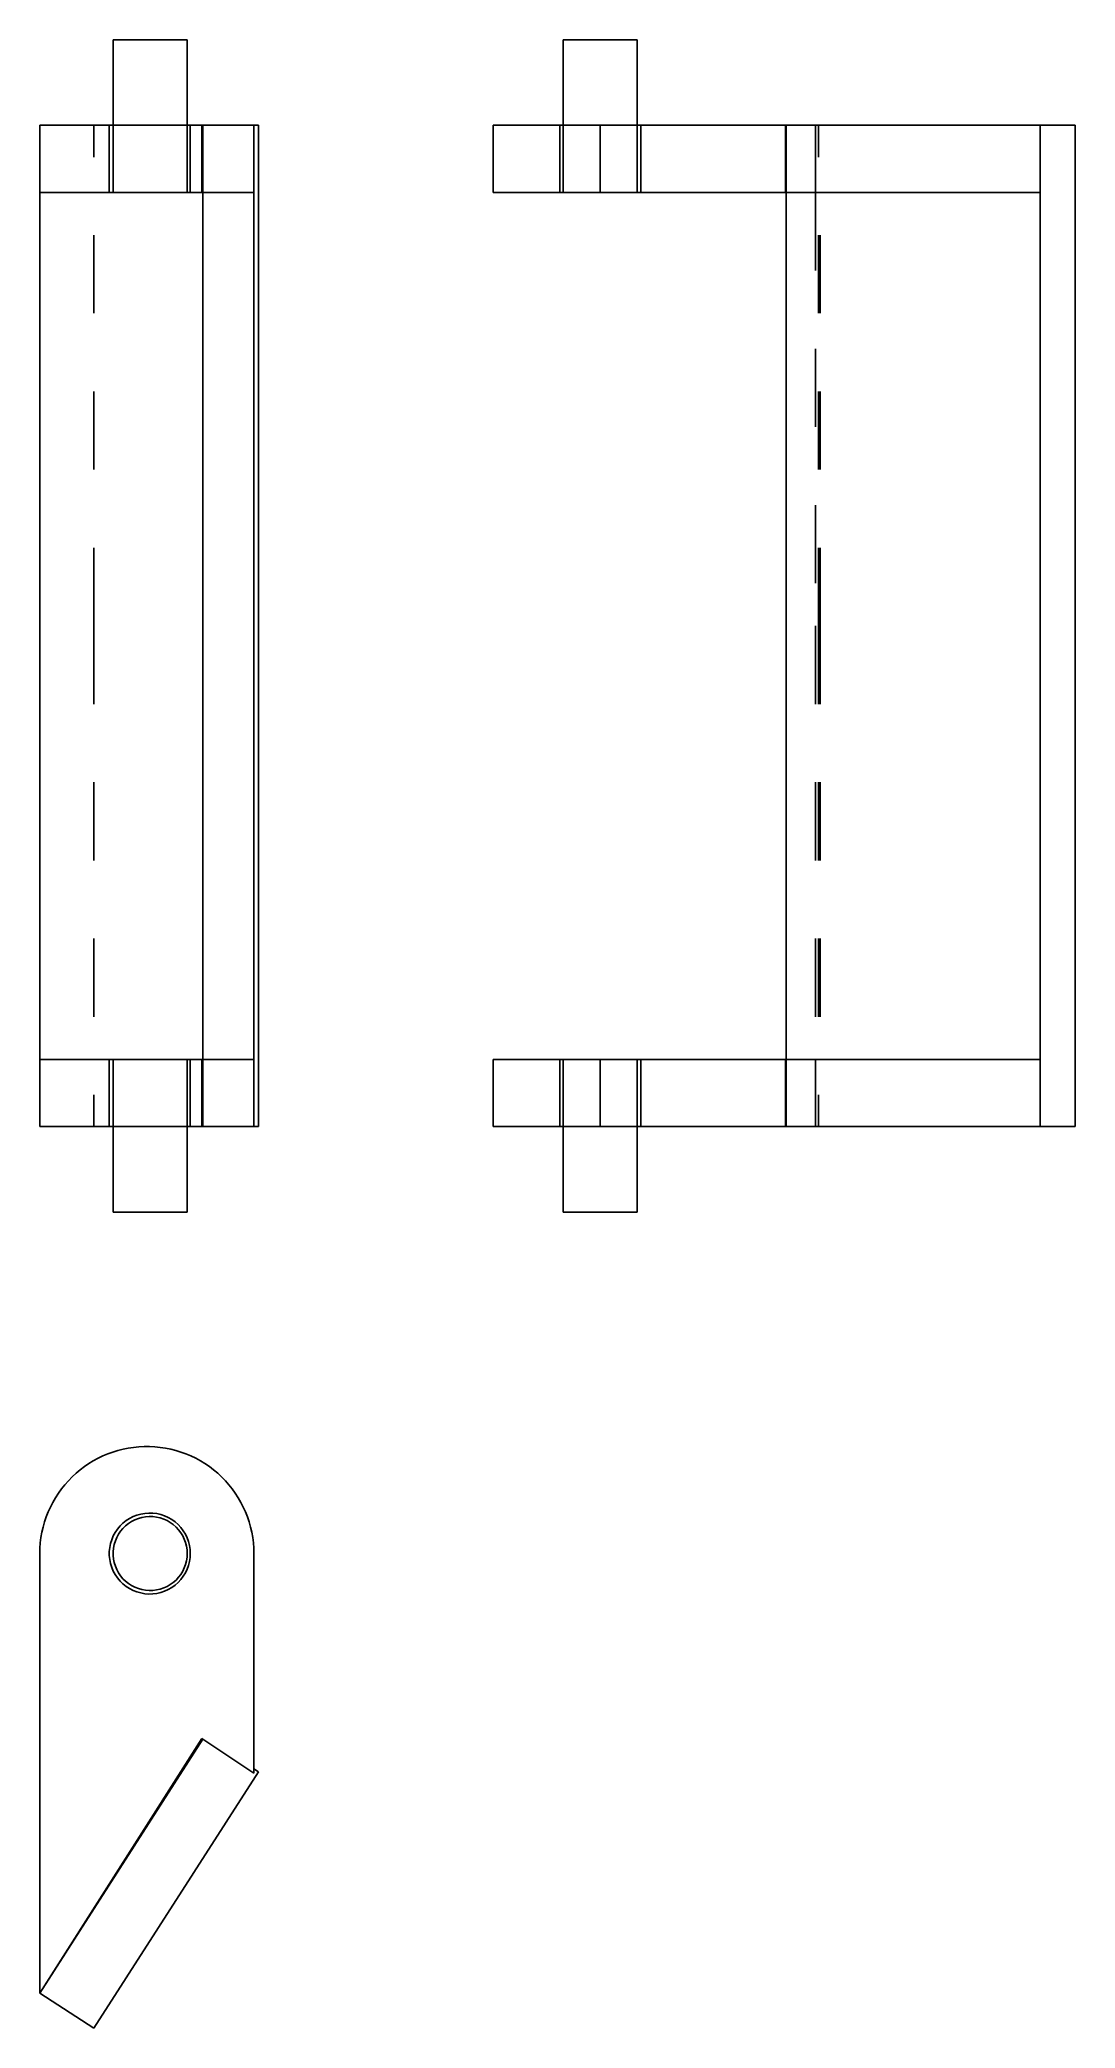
# Model space of a CAD drawing. Extents: x 0 to 1.32, y 0 to 2.54.
import ezdxf

# ---------------------------------------------------------------- set-up
doc = ezdxf.new("R2010")
doc.units = 0
doc.linetypes.add('HIDDEN', pattern=[0.075, 0.050025, -0.024975])
for name, color, linetype in [('FRONT', 7, 'CONTINUOUS'), ('FRONT_HID', 7, 'HIDDEN'), ('LEFT', 7, 'CONTINUOUS'), ('LEFT_HID', 7, 'HIDDEN'), ('TOP', 7, 'CONTINUOUS'), ('TOP_HID', 7, 'HIDDEN')]:
    doc.layers.add(name, color=color, linetype=linetype)

msp = doc.modelspace()

# ---------------------------------------------------------------- linework, layer by layer
at = {"layer": 'FRONT'}
for p, q in [((0.188487, 2.544283), (0.09375, 2.544283)), ((0.09375, 2.544283), (0.09375, 2.434908)), ((0.188487, 2.434908), (0.188487, 2.544283)), ((0, 2.348971), (0, 2.434908)), ((0.273849, 2.434908), (0, 2.434908)), ((0, 2.348971), (0, 2.434908)), ((0.27977, 2.434908), (0.273849, 2.434908)), ((0.273849, 2.434908), (0.273849, 2.348971)), ((0.273849, 2.348971), (0.273849, 2.434908)), ((0.27977, 1.794283), (0.27977, 2.434908)), ((0, 1.794283), (0, 2.348971)), ((0.273849, 2.348971), (0, 2.348971)), ((0.208546, 1.794283), (0.208546, 2.348971)), ((0.273849, 2.348971), (0.273849, 1.794283)), ((0, 1.794283), (0, 1.239596)), ((0.208546, 1.239596), (0.208546, 1.794283)), ((0.273849, 1.794283), (0.273849, 1.239596)), ((0.27977, 1.794283), (0.27977, 1.153658)), ((0, 1.239596), (0, 1.153658)), ((0.273849, 1.239596), (0, 1.239596)), ((0, 1.239596), (0, 1.153658)), ((0.273849, 1.239596), (0.273849, 1.153658)), ((0.273849, 1.239596), (0.273849, 1.153658)), ((0.273849, 1.153658), (0, 1.153658)), ((0.09375, 1.044283), (0.09375, 1.153658)), ((0.188487, 1.153658), (0.188487, 1.044283)), ((0.27977, 1.153658), (0.273849, 1.153658)), ((0.188487, 1.044283), (0.09375, 1.044283))]:
    msp.add_line(p, q, dxfattribs=at)
at = {"layer": 'FRONT_HID', "linetype": 'HIDDEN'}
for p, q in [((0, 2.434908), (0.069079, 2.434908)), ((0.208546, 2.434908), (0, 2.434908)), ((0, 2.434908), (0.207237, 2.434908)), ((0.069079, 1.794283), (0.069079, 2.434908)), ((0.069079, 2.434908), (0.27977, 2.434908)), ((0.192434, 2.434908), (0.088816, 2.434908)), ((0.088816, 2.434908), (0.192434, 2.434908)), ((0.088816, 2.434908), (0.088816, 2.348971)), ((0.09375, 2.434908), (0.09375, 2.348971)), ((0.188487, 2.348971), (0.188487, 2.434908)), ((0.192434, 2.348971), (0.192434, 2.434908)), ((0.207237, 2.348971), (0.207237, 2.434908)), ((0.207237, 2.434908), (0.208546, 2.434908)), ((0.208546, 2.348971), (0.208546, 2.434908)), ((0.208546, 2.434908), (0.273849, 2.434908)), ((0.210691, 2.434908), (0.208546, 2.434908)), ((0.273849, 2.434908), (0.210691, 2.434908)), ((0, 2.348971), (0.207237, 2.348971)), ((0.192434, 2.348971), (0.088816, 2.348971)), ((0.088816, 2.348971), (0.192434, 2.348971)), ((0.188487, 2.348971), (0.09375, 2.348971)), ((0.09375, 2.348971), (0.188487, 2.348971)), ((0.207237, 2.348971), (0.208546, 2.348971)), ((0.208546, 2.348971), (0.273849, 2.348971)), ((0.069079, 1.794283), (0.069079, 1.153658)), ((0, 1.239596), (0.207237, 1.239596)), ((0.192434, 1.239596), (0.088816, 1.239596)), ((0.088816, 1.239596), (0.192434, 1.239596)), ((0.088816, 1.153658), (0.088816, 1.239596)), ((0.188487, 1.239596), (0.09375, 1.239596)), ((0.09375, 1.239596), (0.188487, 1.239596)), ((0.09375, 1.153658), (0.09375, 1.239596)), ((0.188487, 1.239596), (0.188487, 1.153658)), ((0.192434, 1.239596), (0.192434, 1.153658)), ((0.207237, 1.239596), (0.208546, 1.239596)), ((0.207237, 1.239596), (0.207237, 1.153658)), ((0.208546, 1.153658), (0.208546, 1.239596)), ((0.208546, 1.239596), (0.273849, 1.239596)), ((0, 1.153658), (0.069079, 1.153658)), ((0.208546, 1.153658), (0, 1.153658)), ((0, 1.153658), (0.207237, 1.153658)), ((0.069079, 1.153658), (0.27977, 1.153658)), ((0.192434, 1.153658), (0.088816, 1.153658)), ((0.088816, 1.153658), (0.192434, 1.153658)), ((0.207237, 1.153658), (0.208546, 1.153658)), ((0.208546, 1.153658), (0.273849, 1.153658)), ((0.210691, 1.153658), (0.208546, 1.153658)), ((0.273849, 1.153658), (0.210691, 1.153658))]:
    msp.add_line(p, q, dxfattribs=at)
at = {"layer": 'LEFT'}
for p, q in [((0.669326, 2.544283), (0.764062, 2.544283)), ((0.669326, 2.544283), (0.669326, 2.434908)), ((0.764062, 2.544283), (0.764062, 2.434908)), ((0.57977, 2.434908), (0.716694, 2.434908)), ((0.57977, 2.434908), (0.57977, 2.348971)), ((0.716694, 2.434908), (1.279194, 2.434908)), ((0.716694, 2.348971), (0.716694, 2.434908)), ((1.279194, 2.348971), (1.279194, 2.434908)), ((1.279194, 2.434908), (1.324095, 2.434908)), ((1.324095, 1.794283), (1.324095, 2.434908)), ((0.57977, 2.348971), (0.716694, 2.348971)), ((0.716694, 2.348971), (1.279194, 2.348971)), ((0.954409, 1.794283), (0.954409, 2.348971)), ((1.279194, 1.794283), (1.279194, 2.348971)), ((0.954409, 1.239596), (0.954409, 1.794283)), ((1.279194, 1.794283), (1.279194, 1.239596)), ((1.324095, 1.794283), (1.324095, 1.153658)), ((0.57977, 1.239596), (0.716694, 1.239596)), ((0.57977, 1.153658), (0.57977, 1.239596)), ((0.716694, 1.239596), (1.279194, 1.239596)), ((0.716694, 1.239596), (0.716694, 1.153658)), ((1.279194, 1.239596), (1.279194, 1.153658)), ((0.57977, 1.153658), (0.716694, 1.153658)), ((0.669326, 1.044283), (0.669326, 1.153658)), ((0.716694, 1.153658), (1.279194, 1.153658)), ((0.764062, 1.044283), (0.764062, 1.153658)), ((1.279194, 1.153658), (1.324095, 1.153658)), ((0.669326, 1.044283), (0.764062, 1.044283))]:
    msp.add_line(p, q, dxfattribs=at)
at = {"layer": 'LEFT_HID', "linetype": 'HIDDEN'}
for p, q in [((0.716694, 2.544283), (0.669326, 2.544283)), ((0.764062, 2.544283), (0.716694, 2.544283)), ((0.716694, 2.434908), (0.664885, 2.434908)), ((0.664885, 2.434908), (0.768503, 2.434908)), ((0.664885, 2.434908), (0.664885, 2.348971)), ((0.669326, 2.434908), (0.669326, 2.348971)), ((0.992122, 2.434908), (0.716694, 2.434908)), ((0.768503, 2.434908), (0.716694, 2.434908)), ((0.764062, 2.434908), (0.764062, 2.348971)), ((0.768503, 2.434908), (0.768503, 2.348971)), ((0.951069, 2.434908), (0.954409, 2.434908)), ((0.992122, 2.434908), (0.951069, 2.434908)), ((0.953536, 2.348971), (0.953536, 2.434908)), ((0.953536, 2.434908), (0.954409, 2.434908)), ((1.279194, 2.434908), (0.953536, 2.434908)), ((0.954409, 2.348971), (0.954409, 2.434908)), ((0.954409, 2.434908), (1.279194, 2.434908)), ((0.954409, 2.434908), (0.997944, 2.434908)), ((0.99597, 2.434908), (0.992122, 2.434908)), ((0.997944, 2.434908), (0.992122, 2.434908)), ((0.992122, 2.434908), (0.992122, 2.348971)), ((1.324095, 2.434908), (0.99597, 2.434908)), ((0.99597, 1.794283), (0.99597, 2.434908)), ((0.716694, 2.348971), (0.664885, 2.348971)), ((0.664885, 2.348971), (0.768503, 2.348971)), ((0.716694, 2.348971), (0.669326, 2.348971)), ((0.669326, 2.348971), (0.764062, 2.348971)), ((0.992122, 2.348971), (0.716694, 2.348971)), ((0.768503, 2.348971), (0.716694, 2.348971)), ((0.764062, 2.348971), (0.716694, 2.348971)), ((0.953536, 2.348971), (0.954409, 2.348971)), ((1.279194, 2.348971), (0.953536, 2.348971)), ((0.954409, 2.348971), (0.997944, 2.348971)), ((0.992122, 2.348971), (0.992122, 1.794283)), ((0.997944, 2.348971), (0.992122, 2.348971)), ((0.997944, 1.794283), (0.997944, 2.348971)), ((0.992122, 1.794283), (0.992122, 1.239596)), ((0.99597, 1.794283), (0.99597, 1.153658)), ((0.997944, 1.794283), (0.997944, 1.239596)), ((0.716694, 1.239596), (0.664885, 1.239596)), ((0.664885, 1.239596), (0.768503, 1.239596)), ((0.664885, 1.153658), (0.664885, 1.239596)), ((0.716694, 1.239596), (0.669326, 1.239596)), ((0.669326, 1.239596), (0.764062, 1.239596)), ((0.669326, 1.153658), (0.669326, 1.239596)), ((0.992122, 1.239596), (0.716694, 1.239596)), ((0.768503, 1.239596), (0.716694, 1.239596)), ((0.764062, 1.239596), (0.716694, 1.239596)), ((0.764062, 1.153658), (0.764062, 1.239596)), ((0.768503, 1.153658), (0.768503, 1.239596)), ((0.953536, 1.239596), (0.954409, 1.239596)), ((0.953536, 1.239596), (0.953536, 1.153658)), ((1.279194, 1.239596), (0.953536, 1.239596)), ((0.954409, 1.153658), (0.954409, 1.239596)), ((0.954409, 1.239596), (0.997944, 1.239596)), ((0.992122, 1.239596), (0.992122, 1.153658)), ((0.997944, 1.239596), (0.992122, 1.239596)), ((0.716694, 1.153658), (0.664885, 1.153658)), ((0.664885, 1.153658), (0.768503, 1.153658)), ((0.992122, 1.153658), (0.716694, 1.153658)), ((0.768503, 1.153658), (0.716694, 1.153658)), ((0.951069, 1.153658), (0.954409, 1.153658)), ((0.992122, 1.153658), (0.951069, 1.153658)), ((0.953536, 1.153658), (0.954409, 1.153658)), ((1.279194, 1.153658), (0.953536, 1.153658)), ((0.954409, 1.153658), (1.279194, 1.153658)), ((0.954409, 1.153658), (0.997944, 1.153658)), ((0.99597, 1.153658), (0.992122, 1.153658)), ((0.997944, 1.153658), (0.992122, 1.153658)), ((1.324095, 1.153658), (0.99597, 1.153658)), ((0.716694, 1.044283), (0.669326, 1.044283)), ((0.764062, 1.044283), (0.716694, 1.044283))]:
    msp.add_line(p, q, dxfattribs=at)
at = {"layer": 'TOP'}
for p, q in [((0.09984, 0.739208), (0.093316, 0.737196)), ((0.106456, 0.740893), (0.09984, 0.739208)), ((0.113148, 0.742245), (0.106456, 0.740893)), ((0.119899, 0.743263), (0.113148, 0.742245)), ((0.126692, 0.743943), (0.119899, 0.743263)), ((0.133511, 0.744283), (0.126692, 0.743943)), ((0.140338, 0.744283), (0.133511, 0.744283)), ((0.147157, 0.743943), (0.140338, 0.744283)), ((0.15395, 0.743263), (0.147157, 0.743943)), ((0.160701, 0.742245), (0.15395, 0.743263)), ((0.167393, 0.740893), (0.160701, 0.742245)), ((0.174009, 0.739208), (0.167393, 0.740893)), ((0.180533, 0.737196), (0.174009, 0.739208)), ((0.051553, 0.714453), (0.046323, 0.710065)), ((0.056996, 0.718575), (0.051553, 0.714453)), ((0.062637, 0.722421), (0.056996, 0.718575)), ((0.068462, 0.725981), (0.062637, 0.722421)), ((0.074458, 0.729246), (0.068462, 0.725981)), ((0.080609, 0.732209), (0.074458, 0.729246)), ((0.0869, 0.734861), (0.080609, 0.732209)), ((0.093316, 0.737196), (0.0869, 0.734861)), ((0.186948, 0.734861), (0.180533, 0.737196)), ((0.19324, 0.732209), (0.186948, 0.734861)), ((0.199391, 0.729246), (0.19324, 0.732209)), ((0.205387, 0.725981), (0.199391, 0.729246)), ((0.211212, 0.722421), (0.205387, 0.725981)), ((0.216853, 0.718575), (0.211212, 0.722421)), ((0.222295, 0.714453), (0.216853, 0.718575)), ((0.227525, 0.710065), (0.222295, 0.714453)), ((0.027777, 0.690077), (0.023792, 0.684534)), ((0.032034, 0.695415), (0.027777, 0.690077)), ((0.036552, 0.700534), (0.032034, 0.695415)), ((0.041319, 0.705421), (0.036552, 0.700534)), ((0.046323, 0.710065), (0.041319, 0.705421)), ((0.23253, 0.705421), (0.227525, 0.710065)), ((0.237297, 0.700534), (0.23253, 0.705421)), ((0.241814, 0.695415), (0.237297, 0.700534)), ((0.246071, 0.690077), (0.241814, 0.695415)), ((0.250057, 0.684534), (0.246071, 0.690077)), ((0.01356, 0.666811), (0.010752, 0.660587)), ((0.016674, 0.672886), (0.01356, 0.666811)), ((0.020088, 0.678798), (0.016674, 0.672886)), ((0.023792, 0.684534), (0.020088, 0.678798)), ((0.253761, 0.678798), (0.250057, 0.684534)), ((0.257174, 0.672886), (0.253761, 0.678798)), ((0.260289, 0.666811), (0.257174, 0.672886)), ((0.263097, 0.660587), (0.260289, 0.666811)), ((0.004234, 0.641188), (0.002715, 0.634532)), ((0.006083, 0.64776), (0.004234, 0.641188)), ((0.008258, 0.654232), (0.006083, 0.64776)), ((0.010752, 0.660587), (0.008258, 0.654232)), ((0.099326, 0.638684), (0.096417, 0.634416)), ((0.102646, 0.642641), (0.099326, 0.638684)), ((0.106344, 0.646247), (0.102646, 0.642641)), ((0.106395, 0.63962), (0.10336, 0.636003)), ((0.110382, 0.649467), (0.106344, 0.646247)), ((0.109775, 0.642917), (0.106395, 0.63962)), ((0.113467, 0.645862), (0.109775, 0.642917)), ((0.11472, 0.652269), (0.110382, 0.649467)), ((0.117434, 0.648424), (0.113467, 0.645862)), ((0.119317, 0.654626), (0.11472, 0.652269)), ((0.121636, 0.650578), (0.117434, 0.648424)), ((0.124124, 0.656513), (0.119317, 0.654626)), ((0.126032, 0.652303), (0.121636, 0.650578)), ((0.129096, 0.657912), (0.124124, 0.656513)), ((0.130578, 0.653582), (0.126032, 0.652303)), ((0.134183, 0.658808), (0.129096, 0.657912)), ((0.135228, 0.654402), (0.130578, 0.653582)), ((0.139333, 0.659194), (0.134183, 0.658808)), ((0.139937, 0.654755), (0.135228, 0.654402)), ((0.144497, 0.659066), (0.139333, 0.659194)), ((0.144658, 0.654637), (0.139937, 0.654755)), ((0.149622, 0.658423), (0.144497, 0.659066)), ((0.149344, 0.65405), (0.144658, 0.654637)), ((0.153948, 0.652999), (0.149344, 0.65405)), ((0.154657, 0.657274), (0.149622, 0.658423)), ((0.158424, 0.651495), (0.153948, 0.652999)), ((0.159553, 0.655629), (0.154657, 0.657274)), ((0.162728, 0.649553), (0.158424, 0.651495)), ((0.164261, 0.653505), (0.159553, 0.655629)), ((0.166818, 0.647192), (0.162728, 0.649553)), ((0.168734, 0.650922), (0.164261, 0.653505)), ((0.170652, 0.644435), (0.166818, 0.647192)), ((0.172928, 0.647907), (0.168734, 0.650922)), ((0.174193, 0.641311), (0.170652, 0.644435)), ((0.1768, 0.64449), (0.172928, 0.647907)), ((0.177405, 0.637849), (0.174193, 0.641311)), ((0.180313, 0.640704), (0.1768, 0.64449)), ((0.180256, 0.634085), (0.177405, 0.637849)), ((0.183432, 0.636586), (0.180313, 0.640704)), ((0.186125, 0.632179), (0.183432, 0.636586)), ((0.265591, 0.654232), (0.263097, 0.660587)), ((0.267766, 0.64776), (0.265591, 0.654232)), ((0.269615, 0.641188), (0.267766, 0.64776)), ((0.271134, 0.634532), (0.269615, 0.641188)), ((0.00017, 0.614226), (0, 0.607401)), ((0.00068, 0.621035), (0.00017, 0.614226)), ((0.001529, 0.627809), (0.00068, 0.621035)), ((0.002715, 0.634532), (0.001529, 0.627809)), ((0.089394, 0.615123), (0.08888, 0.609984)), ((0.090418, 0.620186), (0.089394, 0.615123)), ((0.09194, 0.625121), (0.090418, 0.620186)), ((0.093947, 0.62988), (0.09194, 0.625121)), ((0.094279, 0.614461), (0.093809, 0.609762)), ((0.096417, 0.634416), (0.093947, 0.62988)), ((0.095215, 0.61909), (0.094279, 0.614461)), ((0.096607, 0.623602), (0.095215, 0.61909)), ((0.098441, 0.627954), (0.096607, 0.623602)), ((0.100699, 0.632101), (0.098441, 0.627954)), ((0.10336, 0.636003), (0.100699, 0.632101)), ((0.182718, 0.630055), (0.180256, 0.634085)), ((0.184767, 0.625801), (0.182718, 0.630055)), ((0.186382, 0.621363), (0.184767, 0.625801)), ((0.188366, 0.627526), (0.186125, 0.632179)), ((0.187548, 0.616787), (0.186382, 0.621363)), ((0.188251, 0.612118), (0.187548, 0.616787)), ((0.188487, 0.607401), (0.188251, 0.612118)), ((0.190132, 0.622672), (0.188366, 0.627526)), ((0.191407, 0.617667), (0.190132, 0.622672)), ((0.192177, 0.61256), (0.191407, 0.617667)), ((0.192434, 0.607401), (0.192177, 0.61256)), ((0.272319, 0.627809), (0.271134, 0.634532)), ((0.273168, 0.621035), (0.272319, 0.627809)), ((0.273678, 0.614226), (0.273168, 0.621035)), ((0.273849, 0.607401), (0.273678, 0.614226)), ((0, 0.607401), (0, 0.044901)), ((0, 0.607401), (0, 0.044901)), ((0.08888, 0.609984), (0.08888, 0.604819)), ((0.08888, 0.604819), (0.089394, 0.59968)), ((0.089394, 0.59968), (0.090418, 0.594617)), ((0.090418, 0.594617), (0.09194, 0.589682)), ((0.09194, 0.589682), (0.093947, 0.584922)), ((0.093809, 0.609762), (0.093809, 0.60504)), ((0.093809, 0.60504), (0.094279, 0.600341)), ((0.094279, 0.600341), (0.095215, 0.595713)), ((0.095215, 0.595713), (0.096607, 0.5912)), ((0.096607, 0.5912), (0.098441, 0.586849)), ((0.098441, 0.586849), (0.100699, 0.582702)), ((0.182718, 0.584747), (0.184767, 0.589002)), ((0.184767, 0.589002), (0.186382, 0.593439)), ((0.186125, 0.582623), (0.188366, 0.587277)), ((0.186382, 0.593439), (0.187548, 0.598015)), ((0.187548, 0.598015), (0.188251, 0.602685)), ((0.188251, 0.602685), (0.188487, 0.607401)), ((0.188366, 0.587277), (0.190132, 0.59213)), ((0.190132, 0.59213), (0.191407, 0.597136)), ((0.191407, 0.597136), (0.192177, 0.602243)), ((0.192177, 0.602243), (0.192434, 0.607401)), ((0.273849, 0.331974), (0.273849, 0.607401)), ((0.273849, 0.331974), (0.273849, 0.607401)), ((0.093947, 0.584922), (0.096417, 0.580386)), ((0.096417, 0.580386), (0.099326, 0.576119)), ((0.099326, 0.576119), (0.102646, 0.572162)), ((0.100699, 0.582702), (0.10336, 0.5788)), ((0.102646, 0.572162), (0.106344, 0.568556)), ((0.10336, 0.5788), (0.106395, 0.575183)), ((0.106344, 0.568556), (0.110382, 0.565335)), ((0.106395, 0.575183), (0.109775, 0.571885)), ((0.109775, 0.571885), (0.113467, 0.568941)), ((0.110382, 0.565335), (0.11472, 0.562533)), ((0.113467, 0.568941), (0.117434, 0.566379)), ((0.11472, 0.562533), (0.119317, 0.560177)), ((0.117434, 0.566379), (0.121636, 0.564225)), ((0.119317, 0.560177), (0.124124, 0.55829)), ((0.121636, 0.564225), (0.126032, 0.562499)), ((0.126032, 0.562499), (0.130578, 0.561221)), ((0.130578, 0.561221), (0.135228, 0.560401)), ((0.135228, 0.560401), (0.139937, 0.560048)), ((0.139937, 0.560048), (0.144658, 0.560165)), ((0.144658, 0.560165), (0.149344, 0.560753)), ((0.149344, 0.560753), (0.153948, 0.561803)), ((0.153948, 0.561803), (0.158424, 0.563307)), ((0.158424, 0.563307), (0.162728, 0.565249)), ((0.159553, 0.559173), (0.164261, 0.561298)), ((0.162728, 0.565249), (0.166818, 0.567611)), ((0.164261, 0.561298), (0.168734, 0.56388)), ((0.166818, 0.567611), (0.170652, 0.570367)), ((0.168734, 0.56388), (0.172928, 0.566895)), ((0.170652, 0.570367), (0.174193, 0.573492)), ((0.172928, 0.566895), (0.1768, 0.570313)), ((0.174193, 0.573492), (0.177405, 0.576953)), ((0.1768, 0.570313), (0.180313, 0.574099)), ((0.177405, 0.576953), (0.180256, 0.580718)), ((0.180256, 0.580718), (0.182718, 0.584747)), ((0.180313, 0.574099), (0.183432, 0.578216)), ((0.183432, 0.578216), (0.186125, 0.582623)), ((0.124124, 0.55829), (0.129096, 0.556891)), ((0.129096, 0.556891), (0.134183, 0.555994)), ((0.134183, 0.555994), (0.139333, 0.555608)), ((0.139333, 0.555608), (0.144497, 0.555737)), ((0.144497, 0.555737), (0.149622, 0.556379)), ((0.149622, 0.556379), (0.154657, 0.557529)), ((0.154657, 0.557529), (0.159553, 0.559173)), ((0, 0.044901), (0.207237, 0.370559)), ((0, 0.044901), (0.207237, 0.370559)), ((0.208546, 0.369686), (0, 0.044901)), ((0.207237, 0.370559), (0.208546, 0.369686)), ((0.207237, 0.370559), (0.208546, 0.369686)), ((0.27977, 0.328125), (0.273849, 0.331974)), ((0.069079, 0), (0.27977, 0.328125)), ((0, 0.044901), (0.069079, 0))]:
    msp.add_line(p, q, dxfattribs=at)
at = {"layer": 'TOP_HID', "linetype": 'HIDDEN'}
for p, q in [((0.208546, 0.369686), (0.273849, 0.326151)), ((0.208546, 0.369686), (0.273849, 0.326151)), ((0.208546, 0.369686), (0.273849, 0.326151)), ((0.273849, 0.326151), (0.273849, 0.331974)), ((0.273849, 0.326151), (0.273849, 0.331974)), ((0.273849, 0.326151), (0.273849, 0.331974))]:
    msp.add_line(p, q, dxfattribs=at)

doc.saveas('drawing.dxf')
